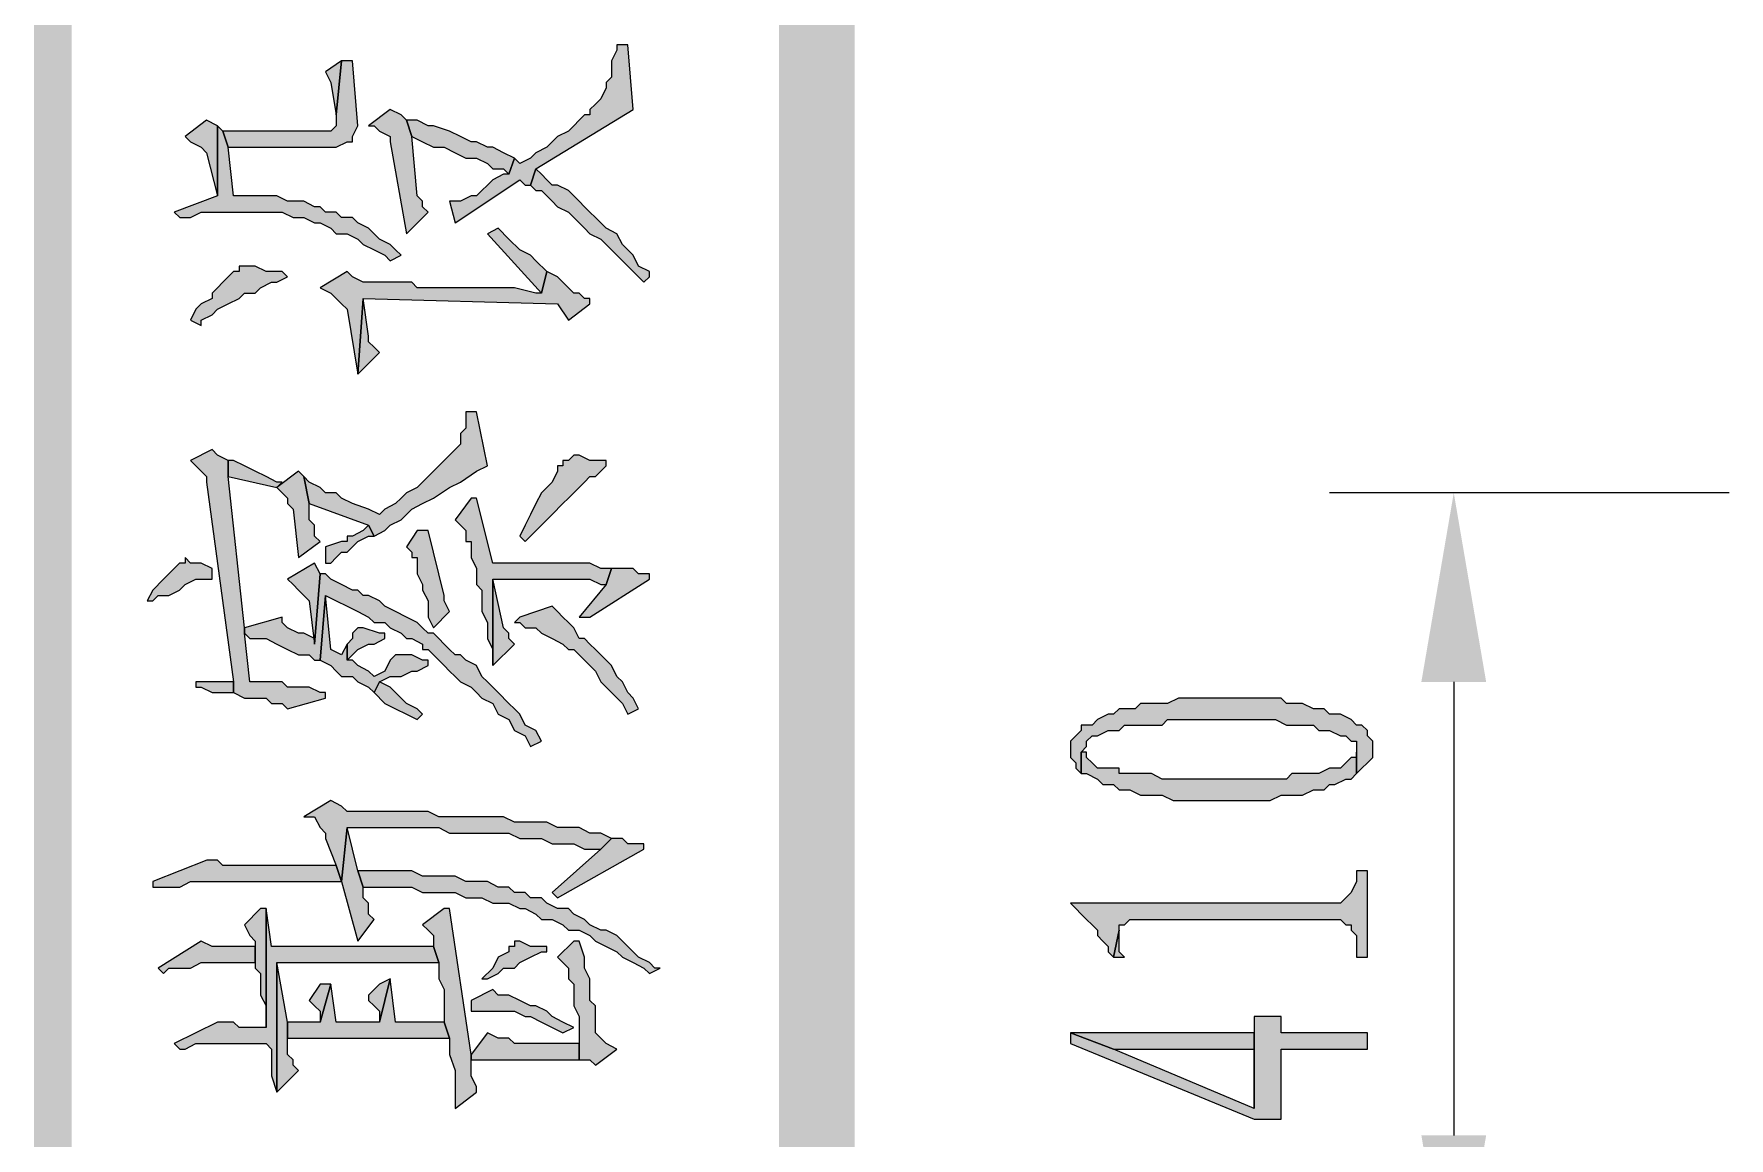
# Model space of a CAD drawing. Header units: millimetres. Extents: x 24 to 410, y 10 to 282.
# Drawn here: x 23.96 to 37.25, y 221 to 229.66 of the extents above; entities that cross this region are included whole.
import ezdxf

# ---------------------------------------------------------------- set-up
doc = ezdxf.new("R2010")
doc.units = ezdxf.units.MM

msp = doc.modelspace()

# ---------------------------------------------------------------- hatches: boundary and pattern name
h = msp.add_hatch(color=256)
h.dxf.hatch_style = 2
h.paths.add_polyline_path([(30.395333, 281.643667), (29.802667, 282.236333), (30.395333, 10.244667)])
h = msp.add_hatch(color=256)
h.dxf.hatch_style = 2
h.paths.add_polyline_path([(29.802667, 282.236333), (30.395333, 10.244667), (29.802667, 9.652)])
h = msp.add_hatch(color=256)
h.dxf.hatch_style = 2
h.paths.add_polyline_path([(24.257, 281.94), (23.960667, 281.94), (24.257, 55.837667)])
h = msp.add_hatch(color=256)
h.dxf.hatch_style = 2
h.paths.add_polyline_path([(23.960667, 281.94), (24.257, 55.837667), (23.960667, 55.837667)])
h = msp.add_hatch(color=256)
h.dxf.hatch_style = 2
h.paths.add_polyline_path([(27.220333, 228.346), (27.262667, 228.176667), (27.770667, 228.515333), (27.813, 228.473), (27.855333, 228.473), (27.897667, 228.6), (28.659667, 229.065667), (28.617333, 229.573667), (28.532667, 229.573667), (28.532667, 229.531333), (28.490333, 229.446667), (28.490333, 229.319667), (28.448, 229.277333), (28.448, 229.235), (28.405667, 229.150333), (28.363333, 229.108), (28.321, 229.065667), (28.321, 229.023333), (28.278667, 229.023333), (28.236333, 228.981), (28.194, 228.938667), (28.151667, 228.896333), (28.067, 228.854), (28.024667, 228.811667), (27.982333, 228.769333), (27.897667, 228.727), (27.855333, 228.684667), (27.770667, 228.642333), (27.728333, 228.684667), (27.686, 228.557667), (27.643667, 228.557667), (27.559, 228.515333), (27.516667, 228.473), (27.474333, 228.430667), (27.432, 228.388333), (27.389667, 228.388333), (27.305, 228.346)])
h = msp.add_hatch(color=256)
h.dxf.hatch_style = 2
h.paths.add_polyline_path([(25.442333, 228.896333), (25.484667, 228.769333), (26.331333, 228.769333), (26.416, 228.811667), (26.458333, 228.811667), (26.458333, 228.854), (26.500667, 228.938667), (26.458333, 229.446667), (26.373667, 229.446667), (26.331333, 229.023333), (26.331333, 228.938667), (26.289, 228.896333)])
h = msp.add_hatch(color=256)
h.dxf.hatch_style = 2
h.paths.add_polyline_path([(26.246667, 229.362), (26.289, 229.277333), (26.331333, 229.023333), (26.373667, 229.446667)])
h = msp.add_hatch(color=256)
h.dxf.hatch_style = 2
h.paths.add_polyline_path([(26.585333, 228.938667), (26.627667, 228.938667), (26.67, 228.896333), (26.754667, 228.854), (26.754667, 228.811667), (26.881667, 228.092), (27.051, 228.261333), (27.008667, 228.303667), (27.008667, 228.346), (26.966333, 228.388333), (26.924, 228.854), (26.881667, 228.981), (26.839333, 229.023333), (26.754667, 229.065667)])
h = msp.add_hatch(color=256)
h.dxf.hatch_style = 2
h.paths.add_polyline_path([(25.061333, 228.261333), (25.103667, 228.219), (25.188333, 228.219), (25.273, 228.261333), (25.908, 228.261333), (25.992667, 228.219), (26.077333, 228.219), (26.162, 228.176667), (26.204333, 228.176667), (26.289, 228.134333), (26.331333, 228.092), (26.416, 228.092), (26.500667, 228.049667), (26.543, 228.007333), (26.627667, 227.965), (26.712333, 227.922667), (26.754667, 227.880333), (26.839333, 227.922667), (26.797, 227.965), (26.754667, 228.007333), (26.67, 228.049667), (26.627667, 228.092), (26.585333, 228.134333), (26.500667, 228.176667), (26.458333, 228.219), (26.373667, 228.219), (26.331333, 228.261333), (26.246667, 228.261333), (26.204333, 228.303667), (26.162, 228.303667), (26.077333, 228.346), (25.950333, 228.346), (25.865667, 228.388333), (25.527, 228.388333), (25.484667, 228.769333), (25.442333, 228.896333), (25.4, 228.938667), (25.4, 228.388333)])
h = msp.add_hatch(color=256)
h.dxf.hatch_style = 2
h.paths.add_polyline_path([(25.146, 228.854), (25.188333, 228.811667), (25.273, 228.769333), (25.315333, 228.727), (25.4, 228.388333), (25.4, 228.938667), (25.315333, 228.981)])
h = msp.add_hatch(color=256)
h.dxf.hatch_style = 2
h.paths.add_polyline_path([(26.881667, 228.981), (26.924, 228.854), (27.008667, 228.811667), (27.093333, 228.769333), (27.178, 228.769333), (27.262667, 228.727), (27.347333, 228.684667), (27.432, 228.684667), (27.516667, 228.642333), (27.559, 228.6), (27.643667, 228.6), (27.686, 228.557667), (27.728333, 228.684667), (27.643667, 228.727), (27.559, 228.769333), (27.516667, 228.769333), (27.432, 228.811667), (27.389667, 228.811667), (27.305, 228.854), (27.220333, 228.896333), (27.093333, 228.938667), (27.051, 228.938667), (26.966333, 228.981)])
h = msp.add_hatch(color=256)
h.dxf.hatch_style = 2
h.paths.add_polyline_path([(27.855333, 228.473), (27.897667, 228.430667), (27.94, 228.430667), (27.982333, 228.388333), (28.024667, 228.346), (28.067, 228.303667), (28.151667, 228.261333), (28.194, 228.219), (28.236333, 228.176667), (28.278667, 228.134333), (28.321, 228.092), (28.405667, 228.049667), (28.448, 228.007333), (28.490333, 227.965), (28.575, 227.880333), (28.617333, 227.838), (28.659667, 227.795667), (28.744333, 227.711), (28.786667, 227.753333), (28.786667, 227.795667), (28.702, 227.838), (28.659667, 227.922667), (28.617333, 227.965), (28.575, 228.007333), (28.532667, 228.092), (28.448, 228.134333), (28.405667, 228.176667), (28.363333, 228.219), (28.321, 228.261333), (28.278667, 228.303667), (28.236333, 228.346), (28.194, 228.388333), (28.151667, 228.430667), (28.067, 228.473), (28.024667, 228.473), (27.982333, 228.515333), (27.94, 228.557667), (27.897667, 228.6)])
h = msp.add_hatch(color=256)
h.dxf.hatch_style = 2
h.paths.add_polyline_path([(27.516667, 228.092), (27.94, 227.626333), (27.982333, 227.795667), (27.897667, 227.880333), (27.855333, 227.922667), (27.770667, 227.965), (27.686, 228.049667), (27.601333, 228.134333)])
h = msp.add_hatch(color=256)
h.dxf.hatch_style = 2
h.paths.add_polyline_path([(25.188333, 227.414667), (25.273, 227.372333), (25.273, 227.414667), (25.357667, 227.457), (25.4, 227.499333), (25.484667, 227.541667), (25.569333, 227.584), (25.611667, 227.626333), (25.696333, 227.626333), (25.738667, 227.668667), (25.823333, 227.711), (25.865667, 227.711), (25.950333, 227.753333), (25.908, 227.795667), (25.781, 227.795667), (25.696333, 227.838), (25.569333, 227.838), (25.569333, 227.795667), (25.527, 227.795667), (25.442333, 227.711), (25.4, 227.668667), (25.357667, 227.626333), (25.357667, 227.584), (25.273, 227.541667), (25.230667, 227.499333)])
h = msp.add_hatch(color=256)
h.dxf.hatch_style = 2
h.paths.add_polyline_path([(26.204333, 227.668667), (26.289, 227.626333), (26.331333, 227.584), (26.373667, 227.541667), (26.416, 227.499333), (26.500667, 226.991333), (26.543, 227.584), (28.067, 227.541667), (28.151667, 227.414667), (28.321, 227.541667), (28.321, 227.584), (28.278667, 227.584), (28.236333, 227.626333), (28.194, 227.626333), (28.151667, 227.668667), (28.109333, 227.711), (28.067, 227.753333), (27.982333, 227.795667), (27.94, 227.626333), (27.897667, 227.626333), (27.728333, 227.668667), (27.262667, 227.668667), (27.178, 227.668667), (26.966333, 227.668667), (26.924, 227.711), (26.543, 227.711), (26.458333, 227.753333), (26.416, 227.795667)])
h = msp.add_hatch(color=256)
h.dxf.hatch_style = 2
h.paths.add_polyline_path([(26.500667, 226.991333), (26.67, 227.160667), (26.627667, 227.203), (26.585333, 227.245333), (26.585333, 227.287667), (26.543, 227.584)])
h = msp.add_hatch(color=256)
h.dxf.hatch_style = 2
h.paths.add_polyline_path([(26.077333, 226.187), (26.119667, 225.975333), (26.585333, 225.806), (26.627667, 225.721333), (26.712333, 225.763667), (26.754667, 225.806), (26.839333, 225.848333), (26.924, 225.933), (27.008667, 225.975333), (27.093333, 226.017667), (27.220333, 226.102333), (27.305, 226.144667), (27.432, 226.229333), (27.516667, 226.271667), (27.432, 226.695), (27.347333, 226.695), (27.347333, 226.652667), (27.347333, 226.568), (27.305, 226.525667), (27.305, 226.441), (27.262667, 226.398667), (27.220333, 226.356333), (27.178, 226.314), (27.135667, 226.271667), (27.093333, 226.229333), (27.051, 226.187), (27.008667, 226.144667), (26.966333, 226.102333), (26.881667, 226.06), (26.839333, 226.017667), (26.797, 225.975333), (26.712333, 225.933), (26.67, 225.890667), (26.585333, 225.933), (26.458333, 225.975333), (26.373667, 226.017667), (26.331333, 226.06), (26.246667, 226.06), (26.204333, 226.102333), (26.119667, 226.144667)])
h = msp.add_hatch(color=256)
h.dxf.hatch_style = 2
h.paths.add_polyline_path([(25.188333, 226.314), (25.230667, 226.271667), (25.273, 226.229333), (25.315333, 226.187), (25.315333, 226.144667), (25.527, 224.578333), (25.527, 224.493667), (25.611667, 224.451333), (25.781, 224.451333), (25.823333, 224.409), (25.908, 224.409), (25.950333, 224.366667), (26.246667, 224.451333), (26.246667, 224.493667), (26.204333, 224.493667), (26.119667, 224.536), (25.950333, 224.536), (25.908, 224.578333), (25.654, 224.578333), (25.611667, 224.959333), (25.611667, 225.001667), (25.484667, 226.187), (25.484667, 226.314), (25.4, 226.356333), (25.357667, 226.398667)])
h = msp.add_hatch(color=256)
h.dxf.hatch_style = 2
h.paths.add_polyline_path([(25.484667, 226.314), (25.484667, 226.187), (25.865667, 226.102333), (25.908, 226.144667), (25.865667, 226.144667), (25.781, 226.187), (25.696333, 226.229333), (25.611667, 226.271667), (25.527, 226.314)])
h = msp.add_hatch(color=256)
h.dxf.hatch_style = 2
h.paths.add_polyline_path([(27.770667, 225.721333), (27.813, 225.679), (27.855333, 225.721333), (27.94, 225.806), (27.982333, 225.848333), (28.024667, 225.890667), (28.109333, 225.975333), (28.151667, 226.017667), (28.194, 226.06), (28.236333, 226.102333), (28.278667, 226.144667), (28.321, 226.187), (28.363333, 226.187), (28.405667, 226.229333), (28.448, 226.271667), (28.448, 226.314), (28.321, 226.314), (28.236333, 226.356333), (28.194, 226.356333), (28.151667, 226.314), (28.109333, 226.314), (28.109333, 226.271667), (28.067, 226.271667), (28.067, 226.229333), (28.024667, 226.144667), (27.982333, 226.102333), (27.94, 226.06), (27.897667, 225.975333), (27.855333, 225.890667), (27.813, 225.806)])
h = msp.add_hatch(color=256)
h.dxf.hatch_style = 2
h.paths.add_polyline_path([(25.865631, 226.102333), (25.950298, 226.017667), (25.950298, 225.975333), (25.992631, 225.933), (26.034965, 225.552), (26.204298, 225.679), (26.161965, 225.721333), (26.161965, 225.806), (26.119631, 225.848333), (26.119631, 225.975333), (26.077298, 226.187), (26.034965, 226.229333)])
h = msp.add_hatch(color=256)
h.dxf.hatch_style = 2
h.paths.add_polyline_path([(27.262667, 225.848333), (27.305, 225.806), (27.347333, 225.763667), (27.347333, 225.679), (27.389667, 225.679), (27.389667, 225.552), (27.432, 225.467333), (27.432, 225.340333), (27.474333, 225.298), (27.474333, 225.128667), (27.516667, 225.044), (27.516667, 224.917), (27.559, 224.832333), (27.559, 224.705333), (27.559, 225.382667), (28.151667, 225.382667), (28.236333, 225.382667), (28.321, 225.382667), (28.405667, 225.340333), (28.448, 225.340333), (28.490333, 225.467333), (28.405667, 225.467333), (28.321, 225.509667), (27.559, 225.509667), (27.432, 226.017667), (27.389667, 226.017667)])
h = msp.add_hatch(color=256)
h.dxf.hatch_style = 2
h.paths.add_polyline_path([(34.840333, 224.578333), (35.348333, 224.578333), (35.094333, 226.06)])
h = msp.add_hatch(color=256)
h.dxf.hatch_style = 2
h.paths.add_polyline_path([(26.246667, 225.636667), (26.246667, 225.509667), (26.289, 225.509667), (26.331333, 225.552), (26.373667, 225.594333), (26.416, 225.594333), (26.458333, 225.636667), (26.500667, 225.679), (26.585333, 225.721333), (26.627667, 225.721333), (26.585333, 225.806), (26.543, 225.763667), (26.458333, 225.721333), (26.416, 225.721333), (26.416, 225.679), (26.373667, 225.679)])
h = msp.add_hatch(color=256)
h.dxf.hatch_style = 2
h.paths.add_polyline_path([(26.881667, 225.636667), (26.924, 225.594333), (26.924, 225.552), (26.966333, 225.552), (26.966333, 225.425), (27.008667, 225.340333), (27.008667, 225.298), (27.051, 225.213333), (27.051, 225.086333), (27.093333, 225.001667), (27.220333, 225.128667), (27.178, 225.213333), (27.178, 225.255667), (27.051, 225.763667), (26.966333, 225.763667)])
h = msp.add_hatch(color=256)
h.dxf.hatch_style = 2
h.paths.add_polyline_path([(24.849631, 225.213333), (24.891965, 225.213333), (24.934298, 225.255667), (25.018965, 225.255667), (25.103631, 225.298), (25.145965, 225.340333), (25.230631, 225.382667), (25.357631, 225.382667), (25.357631, 225.425), (25.357631, 225.467333), (25.272965, 225.509667), (25.188298, 225.509667), (25.145965, 225.552), (25.145965, 225.509667), (25.103631, 225.509667), (25.061298, 225.467333), (25.018965, 225.425), (24.976631, 225.382667), (24.891965, 225.298)])
h = msp.add_hatch(color=256)
h.dxf.hatch_style = 2
h.paths.add_polyline_path([(25.950369, 225.382667), (25.992702, 225.340333), (26.035035, 225.298), (26.077369, 225.255667), (26.119702, 225.213333), (26.162035, 224.874667), (26.204369, 225.425), (26.162035, 225.509667)])
h = msp.add_hatch(color=256)
h.dxf.hatch_style = 2
h.paths.add_polyline_path([(28.236333, 225.086333), (28.321, 225.086333), (28.786667, 225.382667), (28.786667, 225.425), (28.702, 225.425), (28.659667, 225.467333), (28.490333, 225.467333), (28.448, 225.340333)])
h = msp.add_hatch(color=256)
h.dxf.hatch_style = 2
h.paths.add_polyline_path([(25.611667, 225.001667), (25.611667, 224.959333), (25.654, 224.917), (25.781, 224.917), (25.865667, 224.874667), (25.950333, 224.832333), (26.035, 224.79), (26.119667, 224.79), (26.162, 224.747667), (26.204333, 224.747667), (26.246667, 225.255667), (26.331333, 225.213333), (26.416, 225.171), (26.500667, 225.128667), (26.585333, 225.086333), (26.627667, 225.044), (26.712333, 225.044), (26.754667, 225.001667), (26.839333, 224.959333), (26.881667, 224.917), (26.924, 224.917), (27.008667, 224.874667), (27.008667, 224.832333), (27.051, 224.832333), (27.093333, 224.79), (27.135667, 224.747667), (27.178, 224.705333), (27.220333, 224.663), (27.262667, 224.620667), (27.305, 224.578333), (27.389667, 224.536), (27.432, 224.493667), (27.474333, 224.451333), (27.559, 224.409), (27.601333, 224.324333), (27.686, 224.282), (27.728333, 224.197333), (27.813, 224.155), (27.855333, 224.070333), (27.94, 224.112667), (27.897667, 224.197333), (27.813, 224.239667), (27.770667, 224.324333), (27.728333, 224.366667), (27.686, 224.409), (27.601333, 224.493667), (27.559, 224.536), (27.516667, 224.578333), (27.474333, 224.620667), (27.432, 224.705333), (27.347333, 224.747667), (27.305, 224.79), (27.262667, 224.79), (27.220333, 224.832333), (27.178, 224.874667), (27.135667, 224.917), (27.093333, 224.959333), (27.051, 224.959333), (27.008667, 225.001667), (26.966333, 225.044), (26.881667, 225.086333), (26.797, 225.128667), (26.712333, 225.171), (26.67, 225.213333), (26.585333, 225.255667), (26.543, 225.255667), (26.500667, 225.298), (26.458333, 225.298), (26.373667, 225.340333), (26.289, 225.382667), (26.246667, 225.425), (26.204333, 225.425), (26.162, 224.874667), (26.162, 224.917), (26.077333, 224.959333), (26.035, 224.959333), (25.950333, 225.001667), (25.908, 225.044), (25.908, 225.086333)])
h = msp.add_hatch(color=256)
h.dxf.hatch_style = 2
h.paths.add_polyline_path([(27.559, 224.705333), (27.728333, 224.874667), (27.686, 224.917), (27.686, 224.959333), (27.643667, 225.001667), (27.559, 225.382667)])
h = msp.add_hatch(color=256)
h.dxf.hatch_style = 2
h.paths.add_polyline_path([(26.204333, 224.747667), (26.289, 224.705333), (26.331333, 224.663), (26.373667, 224.620667), (26.458333, 224.620667), (26.500667, 224.578333), (26.585333, 224.536), (26.627667, 224.493667), (26.67, 224.578333), (26.754667, 224.620667), (26.839333, 224.620667), (26.924, 224.663), (26.966333, 224.663), (27.051, 224.705333), (27.051, 224.747667), (27.008667, 224.747667), (26.924, 224.79), (26.797, 224.79), (26.754667, 224.747667), (26.712333, 224.663), (26.627667, 224.620667), (26.585333, 224.663), (26.500667, 224.705333), (26.458333, 224.747667), (26.416, 224.747667), (26.416, 224.874667), (26.373667, 224.79), (26.289, 224.832333), (26.246667, 225.255667)])
h = msp.add_hatch(color=256)
h.dxf.hatch_style = 2
h.paths.add_polyline_path([(27.728333, 225.044), (27.770667, 225.044), (27.813, 225.001667), (27.897667, 225.001667), (27.94, 224.959333), (28.024667, 224.917), (28.109333, 224.874667), (28.151667, 224.832333), (28.194, 224.832333), (28.236333, 224.79), (28.278667, 224.747667), (28.321, 224.705333), (28.363333, 224.663), (28.405667, 224.578333), (28.448, 224.536), (28.490333, 224.493667), (28.575, 224.409), (28.617333, 224.324333), (28.702, 224.366667), (28.659667, 224.451333), (28.617333, 224.493667), (28.575, 224.578333), (28.532667, 224.620667), (28.490333, 224.705333), (28.448, 224.747667), (28.405667, 224.79), (28.363333, 224.832333), (28.321, 224.874667), (28.278667, 224.917), (28.236333, 224.917), (28.194, 225.001667), (28.151667, 225.044), (28.109333, 225.086333), (28.067, 225.128667), (28.024667, 225.171), (27.770667, 225.086333)])
h = msp.add_hatch(color=256)
h.dxf.hatch_style = 2
h.paths.add_polyline_path([(26.416, 224.874667), (26.416, 224.747667), (26.458333, 224.79), (26.500667, 224.832333), (26.585333, 224.874667), (26.627667, 224.874667), (26.712333, 224.917), (26.712333, 224.959333), (26.67, 224.959333), (26.543, 225.001667), (26.500667, 225.001667), (26.458333, 224.959333), (26.458333, 224.917)])
h = msp.add_hatch(color=256)
h.dxf.hatch_style = 2
h.paths.add_polyline_path([(25.230667, 224.578333), (25.230667, 224.536), (25.273, 224.536), (25.357667, 224.493667), (25.527, 224.493667), (25.527, 224.578333)])
h = msp.add_hatch(color=256)
h.dxf.hatch_style = 2
h.paths.add_polyline_path([(26.627667, 224.493667), (26.712333, 224.409), (26.797, 224.366667), (26.881667, 224.324333), (26.966333, 224.282), (27.008667, 224.324333), (26.966333, 224.366667), (26.881667, 224.409), (26.797, 224.493667), (26.754667, 224.536), (26.67, 224.578333)])
h = msp.add_hatch(color=256)
h.dxf.hatch_style = 2
h.paths.add_polyline_path([(32.088667, 224.070333), (32.088667, 223.985667), (32.131, 223.943333), (32.131, 223.901), (32.173333, 223.858667), (32.173333, 224.028), (32.215667, 224.070333), (32.215667, 224.112667), (32.258, 224.155), (32.300333, 224.155), (32.385, 224.197333), (32.469667, 224.197333), (32.512, 224.239667), (32.808333, 224.239667), (32.850667, 224.282), (33.274, 224.282), (33.316333, 224.282), (33.697333, 224.282), (33.782, 224.239667), (33.993667, 224.239667), (34.036, 224.197333), (34.120667, 224.197333), (34.205333, 224.155), (34.247667, 224.155), (34.29, 224.112667), (34.332333, 224.112667), (34.332333, 224.070333), (34.332333, 223.858667), (34.374667, 223.901), (34.417, 223.943333), (34.459333, 223.985667), (34.459333, 224.112667), (34.417, 224.155), (34.417, 224.197333), (34.374667, 224.239667), (34.332333, 224.239667), (34.29, 224.282), (34.205333, 224.324333), (34.120667, 224.324333), (34.078333, 224.366667), (33.993667, 224.366667), (33.909, 224.409), (33.782, 224.409), (33.739667, 224.451333), (32.935333, 224.451333), (32.850667, 224.409), (32.639, 224.409), (32.596667, 224.366667), (32.469667, 224.366667), (32.427333, 224.324333), (32.385, 224.324333), (32.300333, 224.282), (32.258, 224.239667), (32.173333, 224.239667), (32.173333, 224.197333), (32.131, 224.155), (32.088667, 224.112667)])
h = msp.add_hatch(color=256)
h.dxf.hatch_style = 2
h.paths.add_polyline_path([(32.173333, 223.858667), (32.215667, 223.858667), (32.300333, 223.816333), (32.342667, 223.774), (32.427333, 223.774), (32.469667, 223.731667), (32.554333, 223.731667), (32.639, 223.689333), (32.808333, 223.689333), (32.893, 223.647), (33.655, 223.647), (33.739667, 223.689333), (33.866667, 223.689333), (33.909, 223.689333), (33.993667, 223.731667), (34.078333, 223.731667), (34.120667, 223.774), (34.163, 223.774), (34.247667, 223.816333), (34.29, 223.816333), (34.332333, 223.858667), (34.332333, 224.028), (34.332333, 223.985667), (34.29, 223.985667), (34.247667, 223.943333), (34.205333, 223.901), (34.120667, 223.901), (34.036, 223.858667), (33.824333, 223.858667), (33.782, 223.816333), (32.808333, 223.816333), (32.723667, 223.858667), (32.469667, 223.858667), (32.469667, 223.901), (32.300333, 223.901), (32.258, 223.943333), (32.215667, 223.985667), (32.215667, 224.028), (32.173333, 224.028)])
h = msp.add_hatch(color=256)
h.dxf.hatch_style = 2
h.paths.add_polyline_path([(26.077333, 223.52), (26.162, 223.52), (26.204333, 223.435333), (26.246667, 223.393), (26.246667, 223.350667), (26.331333, 223.139), (26.373667, 223.012), (26.416, 223.435333), (27.135667, 223.435333), (27.220333, 223.393), (27.686, 223.393), (27.770667, 223.350667), (27.855333, 223.350667), (27.94, 223.350667), (28.024667, 223.308333), (28.194, 223.308333), (28.278667, 223.266), (28.405667, 223.266), (28.490333, 223.350667), (28.405667, 223.393), (28.321, 223.393), (28.236333, 223.435333), (28.067, 223.435333), (27.982333, 223.477667), (27.728333, 223.477667), (27.643667, 223.52), (27.135667, 223.52), (27.051, 223.562333), (26.416, 223.562333), (26.373667, 223.604667), (26.289, 223.647)])
h = msp.add_hatch(color=256)
h.dxf.hatch_style = 2
h.paths.add_polyline_path([(26.373667, 223.012), (26.500667, 222.546333), (26.627667, 222.715667), (26.585333, 222.758), (26.585333, 222.842667), (26.543, 222.885), (26.543, 222.969667), (26.500667, 223.096667), (26.416, 223.435333)])
h = msp.add_hatch(color=256)
h.dxf.hatch_style = 2
h.paths.add_polyline_path([(28.024631, 222.927333), (28.066965, 222.885), (28.744298, 223.266), (28.744298, 223.308333), (28.701965, 223.308333), (28.617298, 223.308333), (28.574965, 223.350667), (28.490298, 223.350667), (28.405631, 223.266)])
h = msp.add_hatch(color=256)
h.dxf.hatch_style = 2
h.paths.add_polyline_path([(24.892035, 223.012), (24.892035, 222.969667), (25.019035, 222.969667), (25.103702, 222.969667), (25.188369, 223.012), (26.373702, 223.012), (26.331369, 223.139), (26.077369, 223.139), (25.950369, 223.139), (25.442369, 223.139), (25.400035, 223.181333), (25.315369, 223.181333)])
h = msp.add_hatch(color=256)
h.dxf.hatch_style = 2
h.paths.add_polyline_path([(26.500667, 223.096667), (26.543, 222.969667), (26.924, 222.969667), (27.008667, 222.927333), (27.262667, 222.927333), (27.347333, 222.885), (27.474333, 222.885), (27.559, 222.842667), (27.686, 222.842667), (27.770667, 222.800333), (27.813, 222.800333), (27.897667, 222.758), (27.94, 222.715667), (28.024667, 222.715667), (28.109333, 222.673333), (28.151667, 222.631), (28.236333, 222.631), (28.321, 222.588667), (28.363333, 222.546333), (28.448, 222.504), (28.532667, 222.461667), (28.575, 222.419333), (28.659667, 222.377), (28.744333, 222.334667), (28.786667, 222.292333), (28.871333, 222.334667), (28.829, 222.334667), (28.786667, 222.377), (28.702, 222.419333), (28.659667, 222.461667), (28.575, 222.546333), (28.532667, 222.588667), (28.448, 222.631), (28.405667, 222.631), (28.321, 222.673333), (28.278667, 222.715667), (28.194, 222.758), (28.151667, 222.800333), (28.067, 222.800333), (27.982333, 222.842667), (27.94, 222.885), (27.855333, 222.885), (27.813, 222.927333), (27.728333, 222.927333), (27.686, 222.969667), (27.601333, 222.969667), (27.516667, 223.012), (27.347333, 223.012), (27.262667, 223.054333), (27.008667, 223.054333), (26.924, 223.096667)])
h = msp.add_hatch(color=256)
h.dxf.hatch_style = 2
h.paths.add_polyline_path([(32.088667, 222.842667), (32.131, 222.800333), (32.173333, 222.758), (32.215667, 222.715667), (32.258, 222.673333), (32.300333, 222.631), (32.300333, 222.588667), (32.342667, 222.546333), (32.385, 222.504), (32.385, 222.461667), (32.427333, 222.419333), (32.469667, 222.631), (32.469667, 222.673333), (32.512, 222.673333), (32.554333, 222.715667), (34.205333, 222.715667), (34.247667, 222.673333), (34.29, 222.673333), (34.29, 222.631), (34.332333, 222.588667), (34.332333, 222.419333), (34.417, 222.419333), (34.417, 223.096667), (34.332333, 223.096667), (34.332333, 223.012), (34.29, 222.927333), (34.247667, 222.885), (34.205333, 222.842667)])
h = msp.add_hatch(color=256)
h.dxf.hatch_style = 2
h.paths.add_polyline_path([(25.061333, 221.742), (25.103667, 221.699667), (25.146, 221.699667), (25.230667, 221.742), (25.781, 221.742), (25.823333, 221.699667), (25.823333, 221.488), (25.865667, 221.361), (25.865667, 222.377), (27.135667, 222.377), (27.093333, 222.504), (25.908, 222.504), (25.823333, 222.504), (25.781, 222.800333), (25.781, 221.869), (25.738667, 221.869), (25.569333, 221.869), (25.527, 221.911333), (25.4, 221.911333)])
h = msp.add_hatch(color=256)
h.dxf.hatch_style = 2
h.paths.add_polyline_path([(25.611667, 222.673333), (25.654, 222.588667), (25.696333, 222.546333), (25.696333, 222.334667), (25.738667, 222.292333), (25.738667, 222.123), (25.781, 222.038333), (25.781, 221.869), (25.781, 222.800333), (25.738667, 222.800333)])
h = msp.add_hatch(color=256)
h.dxf.hatch_style = 2
h.paths.add_polyline_path([(27.008702, 222.673333), (27.051035, 222.631), (27.093369, 222.588667), (27.093369, 222.504), (27.135702, 222.377), (27.135702, 222.25), (27.178035, 222.165333), (27.178035, 221.911333), (27.220369, 221.784333), (27.220369, 221.657333), (27.262702, 221.530333), (27.262702, 221.234), (27.432035, 221.361), (27.432035, 221.403333), (27.389702, 221.488), (27.389702, 221.657333), (27.220369, 222.800333), (27.178035, 222.800333)])
h = msp.add_hatch(color=256)
h.dxf.hatch_style = 2
h.paths.add_polyline_path([(24.934369, 222.334667), (24.976702, 222.292333), (25.019035, 222.334667), (25.188369, 222.334667), (25.273035, 222.377), (25.696369, 222.377), (25.696369, 222.504), (25.357702, 222.504), (25.273035, 222.546333)])
h = msp.add_hatch(color=256)
h.dxf.hatch_style = 2
h.paths.add_polyline_path([(27.474333, 222.25), (27.516667, 222.25), (27.601333, 222.292333), (27.643667, 222.334667), (27.728333, 222.334667), (27.770667, 222.377), (27.855333, 222.419333), (27.94, 222.461667), (27.982333, 222.461667), (27.982333, 222.504), (27.855333, 222.504), (27.770667, 222.546333), (27.728333, 222.546333), (27.728333, 222.504), (27.686, 222.504), (27.686, 222.461667), (27.601333, 222.419333), (27.559, 222.334667)])
h = msp.add_hatch(color=256)
h.dxf.hatch_style = 2
h.paths.add_polyline_path([(28.067035, 222.419333), (28.109369, 222.377), (28.151702, 222.334667), (28.151702, 222.25), (28.194035, 222.207667), (28.194035, 222.038333), (28.236369, 221.953667), (28.236369, 221.615), (28.278702, 221.615), (28.321035, 221.615), (28.363369, 221.572667), (28.532702, 221.699667), (28.448035, 221.742), (28.405702, 221.784333), (28.363369, 221.826667), (28.363369, 221.911333), (28.363369, 221.953667), (28.363369, 222.038333), (28.321035, 222.080667), (28.321035, 222.25), (28.278702, 222.334667), (28.278702, 222.419333), (28.236369, 222.546333), (28.194035, 222.546333)])
h = msp.add_hatch(color=256)
h.dxf.hatch_style = 2
h.paths.add_polyline_path([(32.427333, 222.419333), (32.512, 222.419333), (32.469667, 222.461667), (32.469667, 222.631)])
h = msp.add_hatch(color=256)
h.dxf.hatch_style = 2
h.paths.add_polyline_path([(25.865631, 221.361), (26.034965, 221.530333), (25.992631, 221.572667), (25.992631, 221.615), (25.950298, 221.657333), (25.950298, 221.911333), (25.865631, 222.377)])
h = msp.add_hatch(color=256)
h.dxf.hatch_style = 2
h.paths.add_polyline_path([(25.950369, 221.911333), (25.950369, 221.784333), (27.220369, 221.784333), (27.178035, 221.911333), (26.797035, 221.911333), (26.754702, 222.25), (26.670035, 221.911333), (26.331369, 221.911333), (26.289035, 222.207667), (26.204369, 221.911333)])
h = msp.add_hatch(color=256)
h.dxf.hatch_style = 2
h.paths.add_polyline_path([(26.119667, 222.080667), (26.162, 222.038333), (26.204333, 221.996), (26.204333, 221.911333), (26.289, 222.207667), (26.204333, 222.207667)])
h = msp.add_hatch(color=256)
h.dxf.hatch_style = 2
h.paths.add_polyline_path([(26.585333, 222.123), (26.585333, 222.080667), (26.627667, 222.038333), (26.67, 221.996), (26.67, 221.911333), (26.754667, 222.25), (26.67, 222.207667)])
h = msp.add_hatch(color=256)
h.dxf.hatch_style = 2
h.paths.add_polyline_path([(27.389667, 222.080667), (27.389667, 221.996), (27.432, 221.996), (27.728333, 221.996), (27.813, 221.953667), (27.855333, 221.953667), (27.94, 221.911333), (28.024667, 221.869), (28.109333, 221.826667), (28.194, 221.869), (28.109333, 221.911333), (28.024667, 221.953667), (27.982333, 221.996), (27.897667, 222.038333), (27.855333, 222.038333), (27.770667, 222.080667), (27.686, 222.123), (27.601333, 222.123), (27.559, 222.165333)])
h = msp.add_hatch(color=256)
h.dxf.hatch_style = 2
h.paths.add_polyline_path([(32.088667, 221.826667), (32.088667, 221.742), (33.528, 221.149333), (33.739667, 221.149333), (33.739667, 221.699667), (34.417, 221.699667), (34.417, 221.826667), (33.739667, 221.826667), (33.739667, 221.953667), (33.528, 221.953667), (33.528, 221.826667), (33.528, 221.234), (32.427333, 221.699667)])
h = msp.add_hatch(color=256)
h.dxf.hatch_style = 2
h.paths.add_polyline_path([(27.389667, 221.657333), (27.389667, 221.615), (27.474333, 221.615), (28.236333, 221.615), (28.236333, 221.742), (27.728333, 221.742), (27.686, 221.784333), (27.601333, 221.784333), (27.516667, 221.826667)])
h = msp.add_hatch(color=256)
h.dxf.hatch_style = 2
h.paths.add_polyline_path([(32.088667, 221.826667), (32.427333, 221.699667), (33.528, 221.699667), (33.528, 221.234), (33.528, 221.826667)])
h = msp.add_hatch(color=256)
h.dxf.hatch_style = 2
h.paths.add_polyline_path([(34.840333, 221.022333), (35.348333, 221.022333), (35.094333, 219.540667)])

# ---------------------------------------------------------------- linework, layer by layer
at = {"lineweight": 0}
for points in [[(27.220333, 228.346), (27.262667, 228.176667), (27.770667, 228.515333), (27.813, 228.473), (27.855333, 228.473), (27.897667, 228.6), (28.659667, 229.065667), (28.617333, 229.573667), (28.532667, 229.573667), (28.532667, 229.531333), (28.490333, 229.446667), (28.490333, 229.319667), (28.448, 229.277333), (28.448, 229.235), (28.405667, 229.150333), (28.363333, 229.108), (28.321, 229.065667), (28.321, 229.023333), (28.278667, 229.023333), (28.236333, 228.981), (28.194, 228.938667), (28.151667, 228.896333), (28.067, 228.854), (28.024667, 228.811667), (27.982333, 228.769333), (27.897667, 228.727), (27.855333, 228.684667), (27.770667, 228.642333), (27.728333, 228.684667), (27.686, 228.557667), (27.643667, 228.557667), (27.559, 228.515333), (27.516667, 228.473), (27.474333, 228.430667), (27.432, 228.388333), (27.389667, 228.388333), (27.305, 228.346)], [(25.442333, 228.896333), (25.484667, 228.769333), (26.331333, 228.769333), (26.416, 228.811667), (26.458333, 228.811667), (26.458333, 228.854), (26.500667, 228.938667), (26.458333, 229.446667), (26.373667, 229.446667), (26.331333, 229.023333), (26.331333, 228.938667), (26.289, 228.896333)], [(26.246667, 229.362), (26.289, 229.277333), (26.331333, 229.023333), (26.373667, 229.446667)], [(26.585333, 228.938667), (26.627667, 228.938667), (26.67, 228.896333), (26.754667, 228.854), (26.754667, 228.811667), (26.881667, 228.092), (27.051, 228.261333), (27.008667, 228.303667), (27.008667, 228.346), (26.966333, 228.388333), (26.924, 228.854), (26.881667, 228.981), (26.839333, 229.023333), (26.754667, 229.065667)], [(25.061333, 228.261333), (25.103667, 228.219), (25.188333, 228.219), (25.273, 228.261333), (25.908, 228.261333), (25.992667, 228.219), (26.077333, 228.219), (26.162, 228.176667), (26.204333, 228.176667), (26.289, 228.134333), (26.331333, 228.092), (26.416, 228.092), (26.500667, 228.049667), (26.543, 228.007333), (26.627667, 227.965), (26.712333, 227.922667), (26.754667, 227.880333), (26.839333, 227.922667), (26.797, 227.965), (26.754667, 228.007333), (26.67, 228.049667), (26.627667, 228.092), (26.585333, 228.134333), (26.500667, 228.176667), (26.458333, 228.219), (26.373667, 228.219), (26.331333, 228.261333), (26.246667, 228.261333), (26.204333, 228.303667), (26.162, 228.303667), (26.077333, 228.346), (25.950333, 228.346), (25.865667, 228.388333), (25.527, 228.388333), (25.484667, 228.769333), (25.442333, 228.896333), (25.4, 228.938667), (25.4, 228.388333)], [(25.146, 228.854), (25.188333, 228.811667), (25.273, 228.769333), (25.315333, 228.727), (25.4, 228.388333), (25.4, 228.938667), (25.315333, 228.981)], [(26.881667, 228.981), (26.924, 228.854), (27.008667, 228.811667), (27.093333, 228.769333), (27.178, 228.769333), (27.262667, 228.727), (27.347333, 228.684667), (27.432, 228.684667), (27.516667, 228.642333), (27.559, 228.6), (27.643667, 228.6), (27.686, 228.557667), (27.728333, 228.684667), (27.643667, 228.727), (27.559, 228.769333), (27.516667, 228.769333), (27.432, 228.811667), (27.389667, 228.811667), (27.305, 228.854), (27.220333, 228.896333), (27.093333, 228.938667), (27.051, 228.938667), (26.966333, 228.981)], [(27.855333, 228.473), (27.897667, 228.430667), (27.94, 228.430667), (27.982333, 228.388333), (28.024667, 228.346), (28.067, 228.303667), (28.151667, 228.261333), (28.194, 228.219), (28.236333, 228.176667), (28.278667, 228.134333), (28.321, 228.092), (28.405667, 228.049667), (28.448, 228.007333), (28.490333, 227.965), (28.575, 227.880333), (28.617333, 227.838), (28.659667, 227.795667), (28.744333, 227.711), (28.786667, 227.753333), (28.786667, 227.795667), (28.702, 227.838), (28.659667, 227.922667), (28.617333, 227.965), (28.575, 228.007333), (28.532667, 228.092), (28.448, 228.134333), (28.405667, 228.176667), (28.363333, 228.219), (28.321, 228.261333), (28.278667, 228.303667), (28.236333, 228.346), (28.194, 228.388333), (28.151667, 228.430667), (28.067, 228.473), (28.024667, 228.473), (27.982333, 228.515333), (27.94, 228.557667), (27.897667, 228.6)], [(27.516667, 228.092), (27.94, 227.626333), (27.982333, 227.795667), (27.897667, 227.880333), (27.855333, 227.922667), (27.770667, 227.965), (27.686, 228.049667), (27.601333, 228.134333)], [(25.188333, 227.414667), (25.273, 227.372333), (25.273, 227.414667), (25.357667, 227.457), (25.4, 227.499333), (25.484667, 227.541667), (25.569333, 227.584), (25.611667, 227.626333), (25.696333, 227.626333), (25.738667, 227.668667), (25.823333, 227.711), (25.865667, 227.711), (25.950333, 227.753333), (25.908, 227.795667), (25.781, 227.795667), (25.696333, 227.838), (25.569333, 227.838), (25.569333, 227.795667), (25.527, 227.795667), (25.442333, 227.711), (25.4, 227.668667), (25.357667, 227.626333), (25.357667, 227.584), (25.273, 227.541667), (25.230667, 227.499333)], [(26.204333, 227.668667), (26.289, 227.626333), (26.331333, 227.584), (26.373667, 227.541667), (26.416, 227.499333), (26.500667, 226.991333), (26.543, 227.584), (28.067, 227.541667), (28.151667, 227.414667), (28.321, 227.541667), (28.321, 227.584), (28.278667, 227.584), (28.236333, 227.626333), (28.194, 227.626333), (28.151667, 227.668667), (28.109333, 227.711), (28.067, 227.753333), (27.982333, 227.795667), (27.94, 227.626333), (27.897667, 227.626333), (27.728333, 227.668667), (27.262667, 227.668667), (27.178, 227.668667), (26.966333, 227.668667), (26.924, 227.711), (26.543, 227.711), (26.458333, 227.753333), (26.416, 227.795667)], [(26.500667, 226.991333), (26.67, 227.160667), (26.627667, 227.203), (26.585333, 227.245333), (26.585333, 227.287667), (26.543, 227.584)], [(26.077333, 226.187), (26.119667, 225.975333), (26.585333, 225.806), (26.627667, 225.721333), (26.712333, 225.763667), (26.754667, 225.806), (26.839333, 225.848333), (26.924, 225.933), (27.008667, 225.975333), (27.093333, 226.017667), (27.220333, 226.102333), (27.305, 226.144667), (27.432, 226.229333), (27.516667, 226.271667), (27.432, 226.695), (27.347333, 226.695), (27.347333, 226.652667), (27.347333, 226.568), (27.305, 226.525667), (27.305, 226.441), (27.262667, 226.398667), (27.220333, 226.356333), (27.178, 226.314), (27.135667, 226.271667), (27.093333, 226.229333), (27.051, 226.187), (27.008667, 226.144667), (26.966333, 226.102333), (26.881667, 226.06), (26.839333, 226.017667), (26.797, 225.975333), (26.712333, 225.933), (26.67, 225.890667), (26.585333, 225.933), (26.458333, 225.975333), (26.373667, 226.017667), (26.331333, 226.06), (26.246667, 226.06), (26.204333, 226.102333), (26.119667, 226.144667)], [(25.188333, 226.314), (25.230667, 226.271667), (25.273, 226.229333), (25.315333, 226.187), (25.315333, 226.144667), (25.527, 224.578333), (25.527, 224.493667), (25.611667, 224.451333), (25.781, 224.451333), (25.823333, 224.409), (25.908, 224.409), (25.950333, 224.366667), (26.246667, 224.451333), (26.246667, 224.493667), (26.204333, 224.493667), (26.119667, 224.536), (25.950333, 224.536), (25.908, 224.578333), (25.654, 224.578333), (25.611667, 224.959333), (25.611667, 225.001667), (25.484667, 226.187), (25.484667, 226.314), (25.4, 226.356333), (25.357667, 226.398667)], [(25.484667, 226.314), (25.484667, 226.187), (25.865667, 226.102333), (25.908, 226.144667), (25.865667, 226.144667), (25.781, 226.187), (25.696333, 226.229333), (25.611667, 226.271667), (25.527, 226.314)], [(27.770667, 225.721333), (27.813, 225.679), (27.855333, 225.721333), (27.94, 225.806), (27.982333, 225.848333), (28.024667, 225.890667), (28.109333, 225.975333), (28.151667, 226.017667), (28.194, 226.06), (28.236333, 226.102333), (28.278667, 226.144667), (28.321, 226.187), (28.363333, 226.187), (28.405667, 226.229333), (28.448, 226.271667), (28.448, 226.314), (28.321, 226.314), (28.236333, 226.356333), (28.194, 226.356333), (28.151667, 226.314), (28.109333, 226.314), (28.109333, 226.271667), (28.067, 226.271667), (28.067, 226.229333), (28.024667, 226.144667), (27.982333, 226.102333), (27.94, 226.06), (27.897667, 225.975333), (27.855333, 225.890667), (27.813, 225.806)], [(25.865631, 226.102333), (25.950298, 226.017667), (25.950298, 225.975333), (25.992631, 225.933), (26.034965, 225.552), (26.204298, 225.679), (26.161965, 225.721333), (26.161965, 225.806), (26.119631, 225.848333), (26.119631, 225.975333), (26.077298, 226.187), (26.034965, 226.229333)], [(27.262667, 225.848333), (27.305, 225.806), (27.347333, 225.763667), (27.347333, 225.679), (27.389667, 225.679), (27.389667, 225.552), (27.432, 225.467333), (27.432, 225.340333), (27.474333, 225.298), (27.474333, 225.128667), (27.516667, 225.044), (27.516667, 224.917), (27.559, 224.832333), (27.559, 224.705333), (27.559, 225.382667), (28.151667, 225.382667), (28.236333, 225.382667), (28.321, 225.382667), (28.405667, 225.340333), (28.448, 225.340333), (28.490333, 225.467333), (28.405667, 225.467333), (28.321, 225.509667), (27.559, 225.509667), (27.432, 226.017667), (27.389667, 226.017667)], [(26.246667, 225.636667), (26.246667, 225.509667), (26.289, 225.509667), (26.331333, 225.552), (26.373667, 225.594333), (26.416, 225.594333), (26.458333, 225.636667), (26.500667, 225.679), (26.585333, 225.721333), (26.627667, 225.721333), (26.585333, 225.806), (26.543, 225.763667), (26.458333, 225.721333), (26.416, 225.721333), (26.416, 225.679), (26.373667, 225.679)], [(26.881667, 225.636667), (26.924, 225.594333), (26.924, 225.552), (26.966333, 225.552), (26.966333, 225.425), (27.008667, 225.340333), (27.008667, 225.298), (27.051, 225.213333), (27.051, 225.086333), (27.093333, 225.001667), (27.220333, 225.128667), (27.178, 225.213333), (27.178, 225.255667), (27.051, 225.763667), (26.966333, 225.763667)], [(24.849631, 225.213333), (24.891965, 225.213333), (24.934298, 225.255667), (25.018965, 225.255667), (25.103631, 225.298), (25.145965, 225.340333), (25.230631, 225.382667), (25.357631, 225.382667), (25.357631, 225.425), (25.357631, 225.467333), (25.272965, 225.509667), (25.188298, 225.509667), (25.145965, 225.552), (25.145965, 225.509667), (25.103631, 225.509667), (25.061298, 225.467333), (25.018965, 225.425), (24.976631, 225.382667), (24.891965, 225.298)], [(25.950369, 225.382667), (25.992702, 225.340333), (26.035035, 225.298), (26.077369, 225.255667), (26.119702, 225.213333), (26.162035, 224.874667), (26.204369, 225.425), (26.162035, 225.509667)], [(28.236333, 225.086333), (28.321, 225.086333), (28.786667, 225.382667), (28.786667, 225.425), (28.702, 225.425), (28.659667, 225.467333), (28.490333, 225.467333), (28.448, 225.340333)], [(25.611667, 225.001667), (25.611667, 224.959333), (25.654, 224.917), (25.781, 224.917), (25.865667, 224.874667), (25.950333, 224.832333), (26.035, 224.79), (26.119667, 224.79), (26.162, 224.747667), (26.204333, 224.747667), (26.246667, 225.255667), (26.331333, 225.213333), (26.416, 225.171), (26.500667, 225.128667), (26.585333, 225.086333), (26.627667, 225.044), (26.712333, 225.044), (26.754667, 225.001667), (26.839333, 224.959333), (26.881667, 224.917), (26.924, 224.917), (27.008667, 224.874667), (27.008667, 224.832333), (27.051, 224.832333), (27.093333, 224.79), (27.135667, 224.747667), (27.178, 224.705333), (27.220333, 224.663), (27.262667, 224.620667), (27.305, 224.578333), (27.389667, 224.536), (27.432, 224.493667), (27.474333, 224.451333), (27.559, 224.409), (27.601333, 224.324333), (27.686, 224.282), (27.728333, 224.197333), (27.813, 224.155), (27.855333, 224.070333), (27.94, 224.112667), (27.897667, 224.197333), (27.813, 224.239667), (27.770667, 224.324333), (27.728333, 224.366667), (27.686, 224.409), (27.601333, 224.493667), (27.559, 224.536), (27.516667, 224.578333), (27.474333, 224.620667), (27.432, 224.705333), (27.347333, 224.747667), (27.305, 224.79), (27.262667, 224.79), (27.220333, 224.832333), (27.178, 224.874667), (27.135667, 224.917), (27.093333, 224.959333), (27.051, 224.959333), (27.008667, 225.001667), (26.966333, 225.044), (26.881667, 225.086333), (26.797, 225.128667), (26.712333, 225.171), (26.67, 225.213333), (26.585333, 225.255667), (26.543, 225.255667), (26.500667, 225.298), (26.458333, 225.298), (26.373667, 225.340333), (26.289, 225.382667), (26.246667, 225.425), (26.204333, 225.425), (26.162, 224.874667), (26.162, 224.917), (26.077333, 224.959333), (26.035, 224.959333), (25.950333, 225.001667), (25.908, 225.044), (25.908, 225.086333)], [(27.559, 224.705333), (27.728333, 224.874667), (27.686, 224.917), (27.686, 224.959333), (27.643667, 225.001667), (27.559, 225.382667)], [(26.204333, 224.747667), (26.289, 224.705333), (26.331333, 224.663), (26.373667, 224.620667), (26.458333, 224.620667), (26.500667, 224.578333), (26.585333, 224.536), (26.627667, 224.493667), (26.67, 224.578333), (26.754667, 224.620667), (26.839333, 224.620667), (26.924, 224.663), (26.966333, 224.663), (27.051, 224.705333), (27.051, 224.747667), (27.008667, 224.747667), (26.924, 224.79), (26.797, 224.79), (26.754667, 224.747667), (26.712333, 224.663), (26.627667, 224.620667), (26.585333, 224.663), (26.500667, 224.705333), (26.458333, 224.747667), (26.416, 224.747667), (26.416, 224.874667), (26.373667, 224.79), (26.289, 224.832333), (26.246667, 225.255667)], [(27.728333, 225.044), (27.770667, 225.044), (27.813, 225.001667), (27.897667, 225.001667), (27.94, 224.959333), (28.024667, 224.917), (28.109333, 224.874667), (28.151667, 224.832333), (28.194, 224.832333), (28.236333, 224.79), (28.278667, 224.747667), (28.321, 224.705333), (28.363333, 224.663), (28.405667, 224.578333), (28.448, 224.536), (28.490333, 224.493667), (28.575, 224.409), (28.617333, 224.324333), (28.702, 224.366667), (28.659667, 224.451333), (28.617333, 224.493667), (28.575, 224.578333), (28.532667, 224.620667), (28.490333, 224.705333), (28.448, 224.747667), (28.405667, 224.79), (28.363333, 224.832333), (28.321, 224.874667), (28.278667, 224.917), (28.236333, 224.917), (28.194, 225.001667), (28.151667, 225.044), (28.109333, 225.086333), (28.067, 225.128667), (28.024667, 225.171), (27.770667, 225.086333)], [(26.416, 224.874667), (26.416, 224.747667), (26.458333, 224.79), (26.500667, 224.832333), (26.585333, 224.874667), (26.627667, 224.874667), (26.712333, 224.917), (26.712333, 224.959333), (26.67, 224.959333), (26.543, 225.001667), (26.500667, 225.001667), (26.458333, 224.959333), (26.458333, 224.917)], [(25.230667, 224.578333), (25.230667, 224.536), (25.273, 224.536), (25.357667, 224.493667), (25.527, 224.493667), (25.527, 224.578333)], [(26.627667, 224.493667), (26.712333, 224.409), (26.797, 224.366667), (26.881667, 224.324333), (26.966333, 224.282), (27.008667, 224.324333), (26.966333, 224.366667), (26.881667, 224.409), (26.797, 224.493667), (26.754667, 224.536), (26.67, 224.578333)], [(32.088667, 224.070333), (32.088667, 223.985667), (32.131, 223.943333), (32.131, 223.901), (32.173333, 223.858667), (32.173333, 224.028), (32.215667, 224.070333), (32.215667, 224.112667), (32.258, 224.155), (32.300333, 224.155), (32.385, 224.197333), (32.469667, 224.197333), (32.512, 224.239667), (32.808333, 224.239667), (32.850667, 224.282), (33.274, 224.282), (33.316333, 224.282), (33.697333, 224.282), (33.782, 224.239667), (33.993667, 224.239667), (34.036, 224.197333), (34.120667, 224.197333), (34.205333, 224.155), (34.247667, 224.155), (34.29, 224.112667), (34.332333, 224.112667), (34.332333, 224.070333), (34.332333, 223.858667), (34.374667, 223.901), (34.417, 223.943333), (34.459333, 223.985667), (34.459333, 224.112667), (34.417, 224.155), (34.417, 224.197333), (34.374667, 224.239667), (34.332333, 224.239667), (34.29, 224.282), (34.205333, 224.324333), (34.120667, 224.324333), (34.078333, 224.366667), (33.993667, 224.366667), (33.909, 224.409), (33.782, 224.409), (33.739667, 224.451333), (32.935333, 224.451333), (32.850667, 224.409), (32.639, 224.409), (32.596667, 224.366667), (32.469667, 224.366667), (32.427333, 224.324333), (32.385, 224.324333), (32.300333, 224.282), (32.258, 224.239667), (32.173333, 224.239667), (32.173333, 224.197333), (32.131, 224.155), (32.088667, 224.112667)], [(32.173333, 223.858667), (32.215667, 223.858667), (32.300333, 223.816333), (32.342667, 223.774), (32.427333, 223.774), (32.469667, 223.731667), (32.554333, 223.731667), (32.639, 223.689333), (32.808333, 223.689333), (32.893, 223.647), (33.655, 223.647), (33.739667, 223.689333), (33.866667, 223.689333), (33.909, 223.689333), (33.993667, 223.731667), (34.078333, 223.731667), (34.120667, 223.774), (34.163, 223.774), (34.247667, 223.816333), (34.29, 223.816333), (34.332333, 223.858667), (34.332333, 224.028), (34.332333, 223.985667), (34.29, 223.985667), (34.247667, 223.943333), (34.205333, 223.901), (34.120667, 223.901), (34.036, 223.858667), (33.824333, 223.858667), (33.782, 223.816333), (32.808333, 223.816333), (32.723667, 223.858667), (32.469667, 223.858667), (32.469667, 223.901), (32.300333, 223.901), (32.258, 223.943333), (32.215667, 223.985667), (32.215667, 224.028), (32.173333, 224.028)], [(26.077333, 223.52), (26.162, 223.52), (26.204333, 223.435333), (26.246667, 223.393), (26.246667, 223.350667), (26.331333, 223.139), (26.373667, 223.012), (26.416, 223.435333), (27.135667, 223.435333), (27.220333, 223.393), (27.686, 223.393), (27.770667, 223.350667), (27.855333, 223.350667), (27.94, 223.350667), (28.024667, 223.308333), (28.194, 223.308333), (28.278667, 223.266), (28.405667, 223.266), (28.490333, 223.350667), (28.405667, 223.393), (28.321, 223.393), (28.236333, 223.435333), (28.067, 223.435333), (27.982333, 223.477667), (27.728333, 223.477667), (27.643667, 223.52), (27.135667, 223.52), (27.051, 223.562333), (26.416, 223.562333), (26.373667, 223.604667), (26.289, 223.647)], [(26.373667, 223.012), (26.500667, 222.546333), (26.627667, 222.715667), (26.585333, 222.758), (26.585333, 222.842667), (26.543, 222.885), (26.543, 222.969667), (26.500667, 223.096667), (26.416, 223.435333)], [(28.024631, 222.927333), (28.066965, 222.885), (28.744298, 223.266), (28.744298, 223.308333), (28.701965, 223.308333), (28.617298, 223.308333), (28.574965, 223.350667), (28.490298, 223.350667), (28.405631, 223.266)], [(24.892035, 223.012), (24.892035, 222.969667), (25.019035, 222.969667), (25.103702, 222.969667), (25.188369, 223.012), (26.373702, 223.012), (26.331369, 223.139), (26.077369, 223.139), (25.950369, 223.139), (25.442369, 223.139), (25.400035, 223.181333), (25.315369, 223.181333)], [(26.500667, 223.096667), (26.543, 222.969667), (26.924, 222.969667), (27.008667, 222.927333), (27.262667, 222.927333), (27.347333, 222.885), (27.474333, 222.885), (27.559, 222.842667), (27.686, 222.842667), (27.770667, 222.800333), (27.813, 222.800333), (27.897667, 222.758), (27.94, 222.715667), (28.024667, 222.715667), (28.109333, 222.673333), (28.151667, 222.631), (28.236333, 222.631), (28.321, 222.588667), (28.363333, 222.546333), (28.448, 222.504), (28.532667, 222.461667), (28.575, 222.419333), (28.659667, 222.377), (28.744333, 222.334667), (28.786667, 222.292333), (28.871333, 222.334667), (28.829, 222.334667), (28.786667, 222.377), (28.702, 222.419333), (28.659667, 222.461667), (28.575, 222.546333), (28.532667, 222.588667), (28.448, 222.631), (28.405667, 222.631), (28.321, 222.673333), (28.278667, 222.715667), (28.194, 222.758), (28.151667, 222.800333), (28.067, 222.800333), (27.982333, 222.842667), (27.94, 222.885), (27.855333, 222.885), (27.813, 222.927333), (27.728333, 222.927333), (27.686, 222.969667), (27.601333, 222.969667), (27.516667, 223.012), (27.347333, 223.012), (27.262667, 223.054333), (27.008667, 223.054333), (26.924, 223.096667)], [(32.088667, 222.842667), (32.131, 222.800333), (32.173333, 222.758), (32.215667, 222.715667), (32.258, 222.673333), (32.300333, 222.631), (32.300333, 222.588667), (32.342667, 222.546333), (32.385, 222.504), (32.385, 222.461667), (32.427333, 222.419333), (32.469667, 222.631), (32.469667, 222.673333), (32.512, 222.673333), (32.554333, 222.715667), (34.205333, 222.715667), (34.247667, 222.673333), (34.29, 222.673333), (34.29, 222.631), (34.332333, 222.588667), (34.332333, 222.419333), (34.417, 222.419333), (34.417, 223.096667), (34.332333, 223.096667), (34.332333, 223.012), (34.29, 222.927333), (34.247667, 222.885), (34.205333, 222.842667)], [(25.061333, 221.742), (25.103667, 221.699667), (25.146, 221.699667), (25.230667, 221.742), (25.781, 221.742), (25.823333, 221.699667), (25.823333, 221.488), (25.865667, 221.361), (25.865667, 222.377), (27.135667, 222.377), (27.093333, 222.504), (25.908, 222.504), (25.823333, 222.504), (25.781, 222.800333), (25.781, 221.869), (25.738667, 221.869), (25.569333, 221.869), (25.527, 221.911333), (25.4, 221.911333)], [(25.611667, 222.673333), (25.654, 222.588667), (25.696333, 222.546333), (25.696333, 222.334667), (25.738667, 222.292333), (25.738667, 222.123), (25.781, 222.038333), (25.781, 221.869), (25.781, 222.800333), (25.738667, 222.800333)], [(27.008702, 222.673333), (27.051035, 222.631), (27.093369, 222.588667), (27.093369, 222.504), (27.135702, 222.377), (27.135702, 222.25), (27.178035, 222.165333), (27.178035, 221.911333), (27.220369, 221.784333), (27.220369, 221.657333), (27.262702, 221.530333), (27.262702, 221.234), (27.432035, 221.361), (27.432035, 221.403333), (27.389702, 221.488), (27.389702, 221.657333), (27.220369, 222.800333), (27.178035, 222.800333)], [(24.934369, 222.334667), (24.976702, 222.292333), (25.019035, 222.334667), (25.188369, 222.334667), (25.273035, 222.377), (25.696369, 222.377), (25.696369, 222.504), (25.357702, 222.504), (25.273035, 222.546333)], [(27.474333, 222.25), (27.516667, 222.25), (27.601333, 222.292333), (27.643667, 222.334667), (27.728333, 222.334667), (27.770667, 222.377), (27.855333, 222.419333), (27.94, 222.461667), (27.982333, 222.461667), (27.982333, 222.504), (27.855333, 222.504), (27.770667, 222.546333), (27.728333, 222.546333), (27.728333, 222.504), (27.686, 222.504), (27.686, 222.461667), (27.601333, 222.419333), (27.559, 222.334667)], [(28.067035, 222.419333), (28.109369, 222.377), (28.151702, 222.334667), (28.151702, 222.25), (28.194035, 222.207667), (28.194035, 222.038333), (28.236369, 221.953667), (28.236369, 221.615), (28.278702, 221.615), (28.321035, 221.615), (28.363369, 221.572667), (28.532702, 221.699667), (28.448035, 221.742), (28.405702, 221.784333), (28.363369, 221.826667), (28.363369, 221.911333), (28.363369, 221.953667), (28.363369, 222.038333), (28.321035, 222.080667), (28.321035, 222.25), (28.278702, 222.334667), (28.278702, 222.419333), (28.236369, 222.546333), (28.194035, 222.546333)], [(32.427333, 222.419333), (32.512, 222.419333), (32.469667, 222.461667), (32.469667, 222.631)], [(25.865631, 221.361), (26.034965, 221.530333), (25.992631, 221.572667), (25.992631, 221.615), (25.950298, 221.657333), (25.950298, 221.911333), (25.865631, 222.377)], [(25.950369, 221.911333), (25.950369, 221.784333), (27.220369, 221.784333), (27.178035, 221.911333), (26.797035, 221.911333), (26.754702, 222.25), (26.670035, 221.911333), (26.331369, 221.911333), (26.289035, 222.207667), (26.204369, 221.911333)], [(26.119667, 222.080667), (26.162, 222.038333), (26.204333, 221.996), (26.204333, 221.911333), (26.289, 222.207667), (26.204333, 222.207667)], [(26.585333, 222.123), (26.585333, 222.080667), (26.627667, 222.038333), (26.67, 221.996), (26.67, 221.911333), (26.754667, 222.25), (26.67, 222.207667)], [(27.389667, 222.080667), (27.389667, 221.996), (27.432, 221.996), (27.728333, 221.996), (27.813, 221.953667), (27.855333, 221.953667), (27.94, 221.911333), (28.024667, 221.869), (28.109333, 221.826667), (28.194, 221.869), (28.109333, 221.911333), (28.024667, 221.953667), (27.982333, 221.996), (27.897667, 222.038333), (27.855333, 222.038333), (27.770667, 222.080667), (27.686, 222.123), (27.601333, 222.123), (27.559, 222.165333)], [(32.088667, 221.826667), (32.088667, 221.742), (33.528, 221.149333), (33.739667, 221.149333), (33.739667, 221.699667), (34.417, 221.699667), (34.417, 221.826667), (33.739667, 221.826667), (33.739667, 221.953667), (33.528, 221.953667), (33.528, 221.826667), (33.528, 221.234), (32.427333, 221.699667)], [(27.389667, 221.657333), (27.389667, 221.615), (27.474333, 221.615), (28.236333, 221.615), (28.236333, 221.742), (27.728333, 221.742), (27.686, 221.784333), (27.601333, 221.784333), (27.516667, 221.826667)], [(32.088667, 221.826667), (32.427333, 221.699667), (33.528, 221.699667), (33.528, 221.234), (33.528, 221.826667)]]:
    msp.add_lwpolyline(points, close=True, dxfattribs=at)
for points in [[(37.253333, 226.06), (34.120667, 226.06)], [(35.094333, 224.578333), (35.094333, 221.022333)]]:
    msp.add_lwpolyline(points, dxfattribs=at)

doc.saveas('drawing.dxf')
